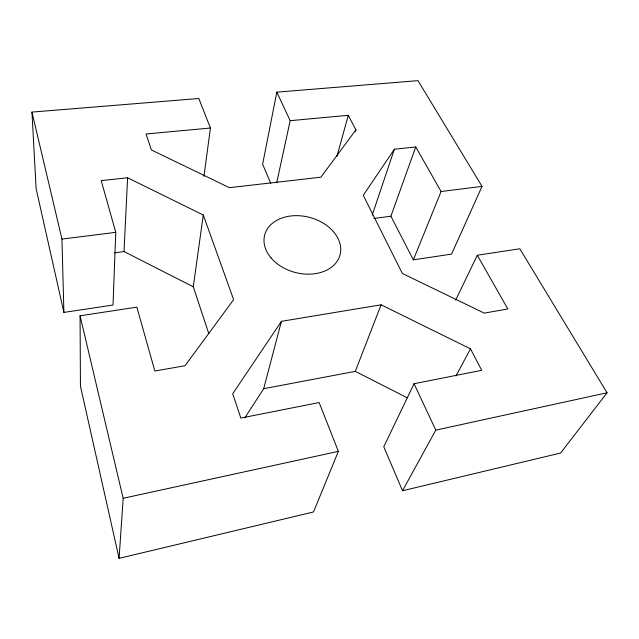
<?xml version="1.0" encoding="UTF-8"?>
<svg xmlns="http://www.w3.org/2000/svg" width="639" height="639" viewBox="0 0 639 639"><rect width="100%" height="100%" fill="white"/><g stroke="black" fill="none" stroke-linecap="round" stroke-linejoin="round"><path stroke-width="0.96" d="M455.631 300.194L477.293 255.241L519.811 248.763L607.05 392.785L560.595 453.043L402.53 490.744L383.767 446.797L414.048 383.727L481.718 370.308L470.48 348.838L381.1 304.811L281.424 321.329L232.724 393.76L240.831 418.074L319.141 402.546L338.366 451.366L313.493 511.975L119.078 558.35L80.442 386.156L80.067 315.794L136.85 307.135L154.854 371.027L184.975 365.732L233.642 299.643L203.282 215.016L127.608 177.778L101.194 180.605L115.771 232.332L113.023 305.035L63.9 312.423L36.104 188.553L31.95 112.097L198.817 98.502L210.431 128.04L203.945 176.428M208.809 333.726L193.282 286.775L124.014 251.566L127.608 177.778M119.078 558.35L123.175 498.284L80.067 315.794M193.282 286.775L203.282 215.016M477.293 255.241L507.821 308.972L484.234 313.118L402.362 273.484L363.248 195.31L394.383 149.23L415.757 146.946L390.892 216.214L413.353 259.849L451.581 254.098L482.038 186.388L417.986 80.65L276.815 92.152L262.621 164.247L270.752 183.305M276.719 182.69L290.17 120.675L276.815 92.152M244.857 417.834L263.691 388.696L281.424 321.329M336.937 156.379L348.287 115.308L290.17 120.675M355.364 131.778L355.907 129.869L348.287 115.308M372.21 215.095L394.383 149.23M263.691 388.696L355.3 371.355L381.1 304.811M413.353 259.849L441.086 191.524L415.757 146.946M455.998 375.916L470.48 348.838M402.53 490.744L435.79 430.127L607.05 392.785M355.907 129.869L320.89 177.195L229.377 187.674L151.379 149.941L146.051 133.982L210.431 128.04M123.175 498.284L338.366 451.366M114.317 252.852L124.014 251.566M373.791 218.482L390.892 216.214M31.95 112.097L61.951 239.082L115.771 232.332M441.086 191.524L482.038 186.388M355.3 371.355L407.291 397.809M414.048 383.727L435.79 430.127M61.951 239.082L63.9 312.423M271.072 257.924A38.971 28.459 14.8 0 0 337.248 261.103A38.971 28.459 14.8 0 0 298.756 215.71A38.971 28.459 14.8 0 0 271.072 257.924"/></g></svg>
